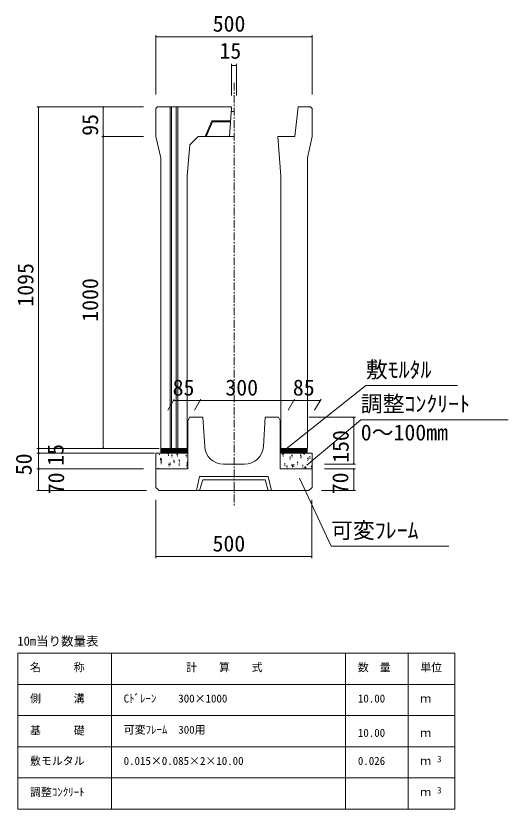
# Model space of a CAD drawing. Units: millimetres on the paper, scale 1:20. Extents: x 2 to 843, y -1 to 593.
# Drawn here: x 206.4 to 285.2, y 194.5 to 321.7 of the extents above; entities that cross this region are included whole.
import ezdxf
from ezdxf.enums import TextEntityAlignment as Align

# ---------------------------------------------------------------- set-up
doc = ezdxf.new("R2010")
doc.units = ezdxf.units.MM
doc.linetypes.add('USER1', pattern=[2, 1.25, -0.25, 0.25, -0.25])
for name, color, linetype, lineweight in [('0_2', 7, 'Continuous', 18), ('D-STR-DIM（寸法）', 7, 'Continuous', 18), ('D-STR-HTXT（旗揚げ）', 4, 'Continuous', 18), ('D-STR-STRn（構造物）', 5, 'Continuous', 18), ('D-STR-TXT（文字）', 7, 'Continuous', 18), ('D-STR（構造物外形線）', 1, 'Continuous', 18)]:
    doc.layers.add(name, color=color, linetype=linetype, lineweight=lineweight)
doc.styles.add('ＭＳ ゴシック', font='')
doc.styles.get('ＭＳ ゴシック').set_extended_font_data('MS Gothic')

msp = doc.modelspace()

# ---------------------------------------------------------------- linework, layer by layer
at = {"layer": '0_2'}
for p, q in [((228.812, 318.328), (228.962, 318.353)), ((228.962, 318.303), (228.812, 318.328)), ((253.662, 318.353), (253.812, 318.328)), ((253.812, 318.328), (253.662, 318.303)), ((240.925, 313.746), (241.075, 313.771)), ((241.075, 313.721), (240.925, 313.746)), ((241.548, 313.771), (241.698, 313.746)), ((241.698, 313.746), (241.548, 313.721)), ((209.977, 306.939), (210.002, 307.089)), ((210.002, 307.089), (210.027, 306.939)), ((220.338, 306.939), (220.363, 307.089)), ((220.363, 307.089), (220.388, 306.939)), ((220.363, 302.339), (220.338, 302.489)), ((220.338, 302.189), (220.363, 302.339)), ((220.388, 302.489), (220.363, 302.339)), ((220.363, 302.339), (220.388, 302.189)), ((231.593, 260.009), (231.743, 260.034)), ((231.743, 259.984), (231.593, 260.009)), ((235.693, 260.034), (235.843, 260.009)), ((235.843, 260.009), (235.693, 259.984)), ((235.843, 260.009), (235.993, 260.034)), ((235.993, 259.984), (235.843, 260.009)), ((250.693, 260.034), (250.843, 260.009)), ((250.843, 260.009), (250.693, 259.984)), ((250.843, 260.009), (250.993, 260.034)), ((250.993, 259.984), (250.843, 260.009)), ((254.943, 260.034), (255.093, 260.009)), ((255.093, 260.009), (254.943, 259.984)), ((260.461, 257.189), (260.486, 257.339)), ((260.486, 257.339), (260.511, 257.189)), ((210.002, 252.339), (209.977, 252.489)), ((209.977, 252.189), (210.002, 252.339)), ((210.027, 252.489), (210.002, 252.339)), ((210.002, 252.339), (210.027, 252.189)), ((220.363, 252.339), (220.338, 252.489)), ((220.388, 252.489), (220.363, 252.339)), ((210.002, 251.589), (209.977, 251.739)), ((209.977, 251.439), (210.002, 251.589)), ((210.027, 251.739), (210.002, 251.589)), ((210.002, 251.589), (210.027, 251.439)), ((210.002, 249.089), (209.977, 249.239)), ((210.027, 249.239), (210.002, 249.089)), ((260.486, 249.839), (260.461, 249.989)), ((260.511, 249.989), (260.486, 249.839)), ((209.977, 248.939), (210.002, 249.089)), ((210.002, 249.089), (210.027, 248.939)), ((260.461, 248.939), (260.486, 249.089)), ((260.486, 249.089), (260.511, 248.939)), ((210.002, 245.589), (209.977, 245.739)), ((210.027, 245.739), (210.002, 245.589)), ((260.486, 245.589), (260.461, 245.739)), ((260.511, 245.739), (260.486, 245.589)), ((228.786, 235.012), (228.936, 235.037)), ((228.936, 234.987), (228.786, 235.012)), ((253.636, 235.037), (253.786, 235.012)), ((253.786, 235.012), (253.636, 234.987))]:
    msp.add_line(p, q, dxfattribs=at)
at = {"layer": '0_2', "color": 9}
for p, q in [((228.812, 318.328), (228.832, 318.328)), ((253.812, 318.328), (253.792, 318.328)), ((240.925, 313.746), (240.945, 313.746)), ((241.698, 313.746), (241.678, 313.746)), ((210.002, 307.089), (210.002, 307.069)), ((220.363, 307.089), (220.363, 307.069)), ((220.363, 302.339), (220.363, 302.359)), ((220.363, 302.339), (220.363, 302.319)), ((231.593, 260.009), (231.613, 260.009)), ((235.843, 260.009), (235.823, 260.009)), ((235.843, 260.009), (235.863, 260.009)), ((250.843, 260.009), (250.823, 260.009)), ((250.843, 260.009), (250.863, 260.009)), ((255.093, 260.009), (255.073, 260.009)), ((260.486, 257.339), (260.486, 257.319)), ((210.002, 252.339), (210.002, 252.359)), ((210.002, 252.339), (210.002, 252.319)), ((220.363, 252.339), (220.363, 252.359)), ((210.002, 251.589), (210.002, 251.609)), ((210.002, 251.589), (210.002, 251.569)), ((260.486, 249.839), (260.486, 249.859)), ((210.002, 249.089), (210.002, 249.109)), ((210.002, 249.089), (210.002, 249.069)), ((260.486, 249.089), (260.486, 249.069)), ((210.002, 245.589), (210.002, 245.609)), ((260.486, 245.589), (260.486, 245.609)), ((228.786, 235.012), (228.806, 235.012)), ((253.786, 235.012), (253.766, 235.012))]:
    msp.add_line(p, q, dxfattribs=at)
at = {"layer": 'D-STR-DIM（寸法）'}
for p, q in [((228.812, 309.089), (228.812, 318.578)), ((228.832, 318.328), (253.792, 318.328)), ((253.812, 309.089), (253.812, 318.578)), ((240.925, 308.94), (240.925, 313.996)), ((241.678, 313.746), (240.945, 313.746)), ((241.698, 308.94), (241.698, 313.996)), ((226.799, 307.089), (209.752, 307.089)), ((210.002, 307.069), (210.002, 252.359)), ((226.799, 307.089), (220.113, 307.089)), ((220.363, 302.359), (220.363, 307.069)), ((226.799, 302.339), (220.113, 302.339)), ((226.799, 302.339), (220.113, 302.339)), ((220.363, 302.319), (220.363, 252.359)), ((230.716, 258.491), (231.737, 260.259)), ((231.613, 260.009), (235.823, 260.009)), ((234.966, 258.491), (235.987, 260.259)), ((234.966, 258.491), (235.987, 260.259)), ((235.863, 260.009), (250.823, 260.009)), ((249.966, 258.491), (250.987, 260.259)), ((249.966, 258.491), (250.987, 260.259)), ((250.863, 260.009), (255.073, 260.009)), ((254.216, 258.491), (255.237, 260.259)), ((253.312, 257.339), (260.736, 257.339)), ((260.486, 257.319), (260.486, 249.859)), ((229.299, 252.339), (209.752, 252.339)), ((227.562, 252.339), (209.752, 252.339)), ((210.002, 252.319), (210.002, 251.609)), ((227.562, 252.339), (220.113, 252.339)), ((228.549, 251.589), (209.752, 251.589)), ((228.549, 251.589), (209.752, 251.589)), ((210.002, 251.569), (210.002, 249.109)), ((255.799, 249.839), (260.736, 249.839)), ((226.786, 249.089), (209.752, 249.089)), ((226.786, 249.089), (209.752, 249.089)), ((210.002, 249.069), (210.002, 245.609)), ((255.799, 249.089), (260.736, 249.089)), ((260.486, 249.069), (260.486, 245.609)), ((227.286, 245.589), (209.752, 245.589)), ((255.299, 245.589), (260.736, 245.589)), ((228.786, 244.089), (228.786, 234.762)), ((253.786, 244.089), (253.786, 234.762)), ((228.806, 235.012), (253.766, 235.012))]:
    msp.add_line(p, q, dxfattribs=at)
at = {"layer": 'D-STR-HTXT（旗揚げ）'}
for p, q in [((249.389, 252.053), (262.424, 262.421)), ((277.086, 262.421), (262.424, 262.421)), ((252.96, 249.694), (261.605, 256.958)), ((285.204, 256.958), (261.605, 256.958)), ((251.768, 247.589), (256.852, 236.678)), ((275.715, 236.678), (256.852, 236.678)), ((206.672, 219.541), (276.672, 219.541)), ((206.672, 194.541), (206.672, 219.541)), ((221.672, 194.541), (221.672, 219.541)), ((259.172, 194.541), (259.172, 219.541)), ((269.172, 203.541), (269.172, 219.541)), ((269.172, 194.541), (269.172, 219.541)), ((276.672, 194.541), (276.672, 219.541)), ((206.672, 214.541), (276.672, 214.541)), ((206.672, 209.541), (276.672, 209.541)), ((206.672, 204.541), (276.672, 204.541)), ((206.672, 199.541), (276.672, 199.541)), ((206.672, 194.541), (276.672, 194.541))]:
    msp.add_line(p, q, dxfattribs=at)
at = {"layer": 'D-STR-STRn（構造物）', "color": 7, "linetype": 'USER1'}
msp.add_line((241.312, 310.957), (241.312, 243.047), dxfattribs=at)
at = {"layer": 'D-STR-STRn（構造物）'}
for p, q in [((229.562, 251.589), (229.562, 252.339)), ((229.562, 252.183), (229.718, 252.339)), ((229.562, 252.006), (229.895, 252.339)), ((229.562, 251.829), (230.072, 252.339)), ((229.562, 251.653), (230.248, 252.339)), ((229.675, 251.589), (230.425, 252.339)), ((229.852, 251.589), (230.602, 252.339)), ((230.029, 251.589), (230.779, 252.339)), ((230.206, 251.589), (230.956, 252.339)), ((230.382, 251.589), (231.132, 252.339)), ((230.559, 251.589), (231.309, 252.339)), ((230.736, 251.589), (231.486, 252.339)), ((230.913, 251.589), (231.663, 252.339)), ((231.089, 251.589), (231.839, 252.339)), ((231.266, 251.589), (232.016, 252.339)), ((231.443, 251.589), (232.193, 252.339)), ((231.62, 251.589), (232.37, 252.339)), ((231.797, 251.589), (232.547, 252.339)), ((231.973, 251.589), (232.723, 252.339)), ((232.15, 251.589), (232.9, 252.339)), ((232.327, 251.589), (233.077, 252.339)), ((232.504, 251.589), (233.254, 252.339)), ((232.68, 251.589), (233.43, 252.339)), ((232.857, 251.589), (233.607, 252.339)), ((233.034, 251.589), (233.784, 252.339)), ((233.211, 251.589), (233.924, 252.303)), ((233.388, 251.589), (233.924, 252.126)), ((233.564, 251.589), (233.924, 251.949)), ((233.741, 251.589), (233.924, 251.772)), ((233.812, 252.339), (233.924, 252.339)), ((248.812, 252.339), (248.674, 252.339)), ((248.674, 252.203), (248.81, 252.339)), ((248.674, 252.026), (248.987, 252.339)), ((248.674, 251.85), (249.164, 252.339)), ((248.674, 251.673), (249.34, 252.339)), ((248.767, 251.589), (249.517, 252.339)), ((248.944, 251.589), (249.694, 252.339)), ((249.121, 251.589), (249.871, 252.339)), ((249.297, 251.589), (250.047, 252.339)), ((249.474, 251.589), (250.224, 252.339)), ((249.651, 251.589), (250.401, 252.339)), ((249.828, 251.589), (250.578, 252.339)), ((250.005, 251.589), (250.755, 252.339)), ((250.181, 251.589), (250.931, 252.339)), ((250.358, 251.589), (251.108, 252.339)), ((250.535, 251.589), (251.285, 252.339)), ((250.712, 251.589), (251.462, 252.339)), ((250.888, 251.589), (251.638, 252.339)), ((251.065, 251.589), (251.815, 252.339)), ((251.242, 251.589), (251.992, 252.339)), ((251.419, 251.589), (252.169, 252.339)), ((251.596, 251.589), (252.346, 252.339)), ((251.772, 251.589), (252.522, 252.339)), ((251.949, 251.589), (252.699, 252.339)), ((252.126, 251.589), (252.876, 252.339)), ((252.303, 251.589), (253.036, 252.323)), ((252.479, 251.589), (253.036, 252.146)), ((252.656, 251.589), (253.036, 251.969)), ((252.833, 251.589), (253.036, 251.793)), ((253.036, 251.589), (253.036, 252.339)), ((228.799, 251.589), (233.924, 251.589)), ((228.799, 251.589), (228.799, 249.089)), ((229.378, 251.311), (229.355, 251.437)), ((229.455, 250.64), (229.611, 250.803)), ((229.455, 250.64), (229.633, 250.613)), ((229.59, 250.39), (229.568, 250.58)), ((229.613, 250.609), (229.753, 250.663)), ((229.613, 250.609), (229.713, 250.542)), ((230.732, 251.474), (230.828, 251.589)), ((230.732, 251.475), (230.851, 251.464)), ((230.813, 251.186), (230.789, 251.311)), ((231.293, 251.254), (231.433, 251.308)), ((231.294, 251.254), (231.393, 251.187)), ((231.353, 250.91), (231.394, 251.031)), ((231.59, 250.309), (231.745, 250.472)), ((232.166, 251.349), (232.263, 251.464)), ((232.166, 251.349), (232.286, 251.339)), ((232.247, 251.06), (232.224, 251.186)), ((232.487, 250.449), (232.627, 250.503)), ((233.034, 251.555), (233.045, 251.589)), ((233.601, 251.223), (233.697, 251.338)), ((233.601, 251.224), (233.72, 251.213)), ((233.682, 250.935), (233.658, 251.06)), ((233.918, 251.589), (233.924, 251.595)), ((253.799, 251.589), (248.674, 251.589)), ((249.086, 251.399), (249.126, 251.52)), ((249.103, 251.347), (249.199, 251.462)), ((249.103, 251.347), (249.223, 251.337)), ((249.184, 251.059), (249.161, 251.184)), ((250.219, 250.938), (250.359, 250.992)), ((250.22, 250.938), (250.319, 250.871)), ((250.279, 250.594), (250.32, 250.715)), ((250.538, 251.222), (250.634, 251.337)), ((250.538, 251.222), (250.657, 251.211)), ((250.618, 250.933), (250.595, 251.059)), ((251.9, 251.583), (251.916, 251.589)), ((251.9, 251.583), (251.999, 251.516)), ((251.96, 251.239), (252, 251.36)), ((251.972, 251.096), (252.069, 251.211)), ((251.972, 251.096), (252.092, 251.086)), ((252.053, 250.808), (252.03, 250.933)), ((252.404, 251.557), (252.435, 251.589)), ((252.404, 251.557), (252.582, 251.53)), ((252.539, 251.307), (252.517, 251.497)), ((253.01, 251.589), (253.036, 251.616)), ((253.094, 250.778), (253.234, 250.832)), ((253.094, 250.778), (253.193, 250.711)), ((253.154, 250.434), (253.194, 250.555)), ((253.407, 250.971), (253.503, 251.086)), ((253.407, 250.971), (253.526, 250.96)), ((253.487, 250.682), (253.464, 250.808)), ((253.799, 251.589), (253.799, 249.089)), ((229.126, 249.159), (229.266, 249.213)), ((229.575, 250.096), (229.671, 250.21)), ((229.575, 250.096), (229.694, 250.085)), ((229.655, 249.807), (229.632, 249.932)), ((229.673, 250.265), (229.714, 250.386)), ((230.807, 249.804), (230.947, 249.858)), ((230.807, 249.804), (230.906, 249.737)), ((230.867, 249.46), (230.907, 249.581)), ((231.009, 249.97), (231.106, 250.085)), ((231.009, 249.97), (231.129, 249.96)), ((231.09, 249.682), (231.067, 249.807)), ((231.59, 250.309), (231.767, 250.282)), ((231.725, 250.059), (231.703, 250.249)), ((232.444, 249.845), (232.54, 249.959)), ((232.444, 249.845), (232.563, 249.834)), ((232.487, 250.449), (232.587, 250.382)), ((232.525, 249.556), (232.501, 249.681)), ((232.547, 250.105), (232.588, 250.226)), ((233.681, 249.644), (233.821, 249.698)), ((233.681, 249.644), (233.781, 249.577)), ((233.724, 249.978), (233.88, 250.14)), ((233.724, 249.978), (233.902, 249.951)), ((233.741, 249.3), (233.782, 249.421)), ((233.859, 249.728), (233.837, 249.918)), ((233.878, 249.719), (233.924, 249.773)), ((233.878, 249.719), (233.924, 249.715)), ((248.674, 250.345), (248.679, 250.347)), ((249.381, 249.843), (249.477, 249.958)), ((249.381, 249.843), (249.5, 249.833)), ((249.461, 249.554), (249.438, 249.68)), ((249.733, 249.488), (249.873, 249.542)), ((249.733, 249.488), (249.832, 249.421)), ((249.793, 249.144), (249.833, 249.265)), ((250.535, 249.609), (250.69, 249.771)), ((250.535, 249.609), (250.713, 249.582)), ((250.67, 249.359), (250.648, 249.549)), ((250.815, 249.717), (250.911, 249.832)), ((250.815, 249.717), (250.935, 249.707)), ((250.896, 249.429), (250.873, 249.554)), ((251.413, 250.133), (251.553, 250.187)), ((251.413, 250.133), (251.513, 250.066)), ((251.473, 249.789), (251.514, 249.91)), ((252.25, 249.592), (252.346, 249.707)), ((252.25, 249.592), (252.369, 249.582)), ((252.33, 249.303), (252.307, 249.429)), ((252.607, 249.328), (252.747, 249.382)), ((252.607, 249.328), (252.707, 249.261)), ((252.669, 249.278), (252.825, 249.44)), ((252.669, 249.278), (252.847, 249.251)), ((252.798, 249.089), (252.783, 249.218)), ((253.684, 249.466), (253.781, 249.581)), ((253.684, 249.466), (253.799, 249.456)), ((253.765, 249.178), (253.742, 249.303)), ((229.126, 249.159), (229.226, 249.092)), ((252.703, 249.089), (252.708, 249.105))]:
    msp.add_line(p, q, dxfattribs=at)
at = {"layer": 'D-STR（構造物外形線）'}
for p, q in [((228.812, 306.839), (229.062, 307.089)), ((229.062, 307.089), (228.812, 306.839)), ((228.812, 306.839), (228.812, 302.339)), ((228.812, 306.839), (228.812, 302.339)), ((240.787, 307.089), (229.062, 307.089)), ((240.787, 307.089), (229.062, 307.089)), ((231.062, 252.339), (231.062, 307.089)), ((231.312, 307.089), (231.312, 252.339)), ((232.062, 307.089), (232.062, 252.339)), ((232.312, 252.339), (232.312, 307.089)), ((240.925, 306.94), (240.562, 302.339)), ((240.925, 306.94), (240.562, 302.339)), ((240.787, 307.089), (240.925, 306.94)), ((240.925, 306.94), (240.787, 307.089)), ((251.062, 302.339), (251.562, 307.089)), ((253.562, 307.089), (251.562, 307.089)), ((253.562, 307.089), (253.812, 306.839)), ((253.812, 306.839), (253.562, 307.089)), ((253.812, 306.839), (253.812, 302.339)), ((253.812, 306.839), (253.812, 302.339)), ((240.877, 306.339), (241.312, 306.339)), ((241.312, 306.339), (240.877, 306.339)), ((237.762, 304.839), (236.662, 302.339)), ((237.762, 304.839), (236.662, 302.339)), ((237.859, 304.689), (236.825, 302.339)), ((237.859, 304.689), (236.825, 302.339)), ((240.759, 304.839), (237.762, 304.839)), ((240.759, 304.839), (237.762, 304.839)), ((240.747, 304.689), (237.859, 304.689)), ((240.747, 304.689), (237.859, 304.689)), ((228.812, 302.339), (229.562, 298.911)), ((235.562, 302.339), (234.212, 300.989)), ((235.562, 302.339), (234.212, 300.989)), ((241.312, 302.339), (235.562, 302.339)), ((240.562, 302.339), (235.562, 302.339)), ((239.909, 302.339), (241.312, 302.339)), ((248.304, 302.337), (248.812, 295.989)), ((251.062, 302.339), (248.337, 302.339)), ((253.812, 302.339), (253.062, 298.911)), ((234.212, 300.989), (233.812, 295.989)), ((234.212, 300.989), (233.812, 295.989)), ((229.562, 298.911), (229.562, 252.339)), ((253.062, 298.911), (253.062, 252.339)), ((233.812, 295.989), (233.812, 257.339)), ((233.812, 295.989), (233.812, 252.339)), ((248.812, 295.989), (248.812, 252.339)), ((248.812, 295.989), (248.812, 257.339)), ((233.924, 256.839), (233.924, 249.089)), ((234.193, 257.339), (233.943, 256.839)), ((234.193, 257.339), (236.318, 257.339)), ((234.193, 257.339), (236.318, 257.339)), ((236.318, 257.339), (236.619, 252.647)), ((246.318, 257.339), (246.004, 252.64)), ((248.443, 257.339), (246.318, 257.339)), ((248.443, 257.339), (248.693, 256.839)), ((248.674, 256.877), (248.674, 249.089)), ((229.562, 252.339), (233.812, 252.339)), ((253.062, 252.339), (248.812, 252.339)), ((239.612, 249.84), (243.011, 249.839)), ((228.799, 246.089), (228.799, 249.089)), ((228.799, 249.089), (233.924, 249.089)), ((253.799, 249.089), (248.674, 249.089)), ((253.799, 249.089), (253.799, 246.089)), ((235.299, 245.589), (235.799, 247.839)), ((235.799, 247.839), (246.799, 247.839)), ((235.799, 245.589), (236.299, 247.339)), ((236.299, 247.339), (246.299, 247.339)), ((246.299, 247.339), (246.799, 245.589)), ((247.299, 245.589), (246.799, 247.839)), ((229.299, 245.589), (228.799, 246.089)), ((253.299, 245.589), (229.299, 245.589)), ((253.299, 245.589), (229.299, 245.589)), ((253.799, 246.089), (253.299, 245.589))]:
    msp.add_line(p, q, dxfattribs=at)
for centre, start, end in [((239.613, 252.84), 183.67103, 269.99614), ((243.011, 252.839), 269.99614, 356.18575)]:
    msp.add_arc(centre, 3, start, end, dxfattribs=at)

# ---------------------------------------------------------------- texts
at = {"layer": 'D-STR-STRn（構造物）', "color": 7, "style": 'ＭＳ ゴシック'}
for s, p in [('500', (237.892, 318.378)), ('15', (238.97, 314.044)), ('85', (231.479, 260.059)), ('300', (239.923, 260.059)), ('85', (250.729, 260.059)), ('500', (237.866, 235.062))]:
    msp.add_text(s, height=2.566, dxfattribs=at).set_placement(p, align=Align.BOTTOM_LEFT)
for s, p in [('95', (220.313, 302.458)), ('1095', (209.952, 275.077)), ('1000', (220.313, 272.658)), ('150', (260.436, 250.045)), ('15', (214.771, 249.569)), ('50', (209.677, 248.056)), ('70', (214.865, 245.012)), ('70', (260.377, 245.012))]:
    msp.add_text(s, height=2.566, rotation=90, dxfattribs=at).set_placement(p, align=Align.BOTTOM_LEFT)
at = {"layer": 'D-STR-TXT（文字）', "style": 'ＭＳ ゴシック'}
for s, height, p in [('敷ﾓﾙﾀﾙ', 2.566, (262.424, 262.921)), ('調整ｺﾝｸﾘｰﾄ', 2.566, (261.605, 257.458)), ('0～100mm', 2.566, (261.605, 252.866)), ('可変ﾌﾚｰﾑ', 2.566, (256.852, 237.178)), ('10m当り数量表', 1.466, (206.617, 220.304)), ('名\u3000\u3000\u3000称', 1.283, (208.633, 216.243)), ('計\u3000\u3000算\u3000\u3000式', 1.283, (233.637, 216.243)), ('数\u3000量', 1.283, (261.133, 216.243)), ('単位', 1.283, (271.133, 216.243)), ('側\u3000\u3000\u3000溝', 1.283, (208.633, 211.243)), ('Cﾄﾞﾚｰﾝ\u3000\u3000300×1000', 1.283, (223.633, 211.243)), ('10.00', 1.283, (261.146, 211.243)), ('ｍ', 1.283, (271.133, 211.243)), ('基\u3000\u3000\u3000礎', 1.283, (208.633, 206.11)), ('可変ﾌﾚｰﾑ\u3000300用', 1.283, (223.633, 206.243)), ('10.00', 1.283, (261.146, 205.743)), ('ｍ', 1.283, (271.133, 205.743)), ('敷モルタル', 1.283, (208.633, 201.243)), ('0.015×0.085×2×10.00', 1.283, (223.633, 201.243)), ('0.026', 1.283, (261.146, 201.243)), ('ｍ', 1.283, (271.133, 201.243)), ('3', 1.026, (273.834, 201.745)), ('調整ｺﾝｸﾘｰﾄ', 1.283, (208.633, 196.243)), ('ｍ', 1.283, (271.133, 196.243)), ('3', 1.026, (273.834, 196.745))]:
    msp.add_text(s, height=height, dxfattribs=at).set_placement(p, align=Align.BOTTOM_LEFT)

doc.saveas('drawing.dxf')
